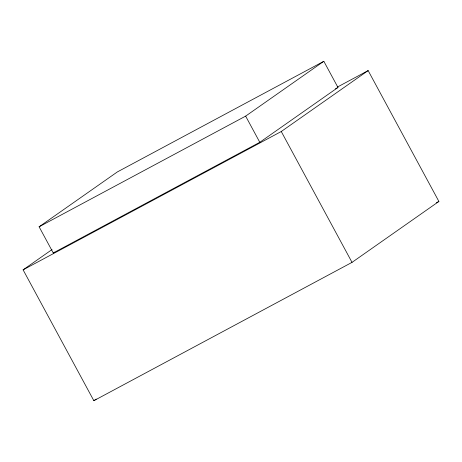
<?xml version="1.0" encoding="UTF-8"?>
<svg xmlns="http://www.w3.org/2000/svg" width="462" height="462" viewBox="0 0 462 462"><rect width="100%" height="100%" fill="white"/><g stroke="black" fill="none" stroke-linecap="round" stroke-linejoin="round"><path stroke-width="0.69" d="M39.108 226.79L117.302 171.962L323.833 61.296L337.982 87.468L259.794 142.296L53.263 252.962L39.108 226.79L245.64 116.124L323.833 61.296M337.624 86.943L368.145 70.588L438.9 201.449L352.021 262.37L93.855 400.704L23.1 269.843L52.062 249.538M53.263 252.962L54.435 252.142M23.1 269.843L281.266 131.508L368.145 70.588M93.855 400.704L96.217 399.047M335.441 88.831L337.982 87.468M436.359 202.812L438.9 201.449M281.266 131.508L352.021 262.37M245.64 116.124L259.794 142.296"/></g></svg>
